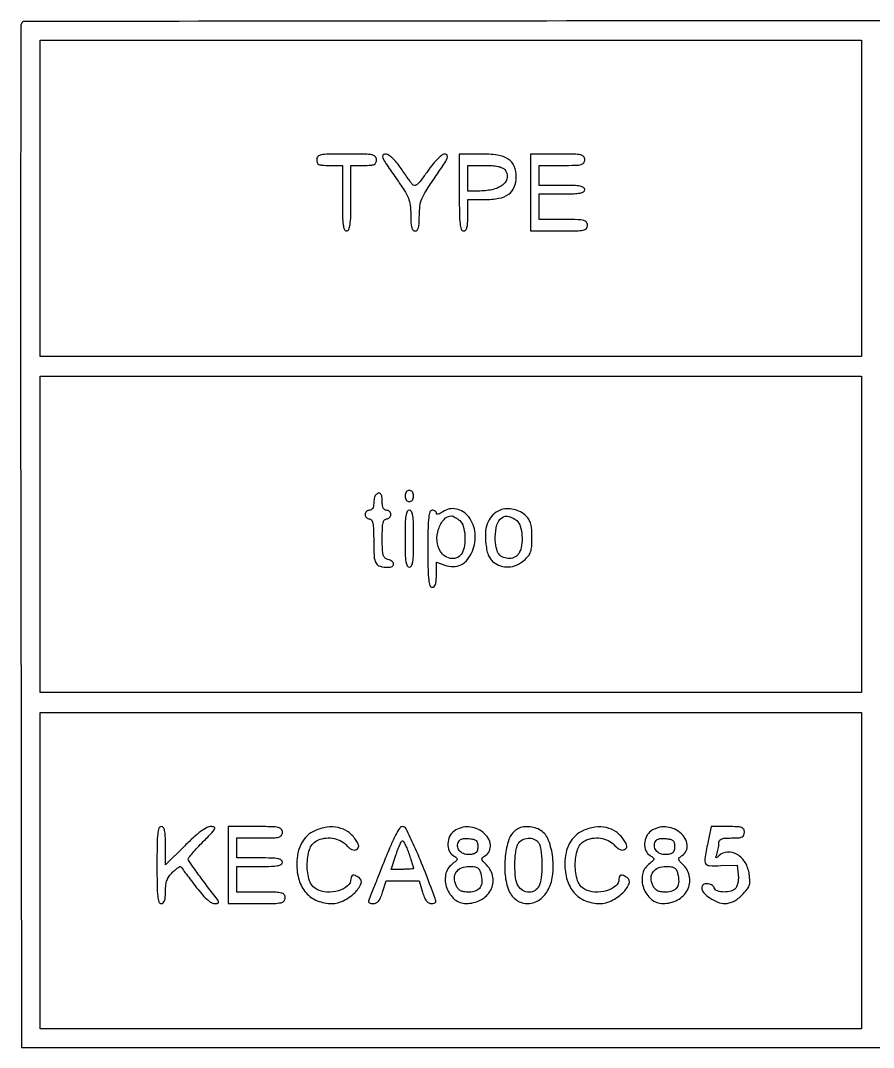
# Model space of a CAD drawing. Header units: millimetres. Extents: x 9982696 to 10277415, y 3207660 to 3335318.
# Drawn here: x 10019533.56 to 10019571.51, y 3333606.52 to 3333652.25 of the extents above; entities that cross this region are included whole.
import ezdxf

# ---------------------------------------------------------------- set-up
doc = ezdxf.new("R2010")
doc.units = ezdxf.units.MM
doc.header["$LTSCALE"] = 2

msp = doc.modelspace()

# ---------------------------------------------------------------- linework, layer by layer
for points in [[(10019533.596, 3333652.113, 0.090753), (10019533.571, 3333651.979, 0.000019), (10019533.563, 3333645.328, 0.000412), (10019533.56, 3333637.96, 0.00025), (10019533.568, 3333629.239), (10019533.6, 3333606.524), (10019671.731, 3333606.524), (10019809.862, 3333606.524), (10019809.862, 3333629.366), (10019809.862, 3333652.208), (10019671.759, 3333652.24, 0.000044), (10019599.834, 3333652.25, 0.000244), (10019561.289, 3333652.233, 0.000006), (10019533.733, 3333652.208, 0.311129)], [(10019546.735, 3333646.053, 0.102588), (10019546.762, 3333645.922, 0.188085), (10019546.838, 3333645.845, 0.090841), (10019546.991, 3333645.808, 0.013964), (10019547.306, 3333645.799), (10019547.877, 3333645.799), (10019547.877, 3333644.34, 0.004301), (10019547.883, 3333643.551, 0.028132), (10019547.913, 3333643.156, 0.065619), (10019547.968, 3333642.947, 0.303591), (10019548.067, 3333642.881, 0.303591), (10019548.166, 3333642.947, 0.065619), (10019548.221, 3333643.156, 0.028132), (10019548.251, 3333643.551, 0.004301), (10019548.257, 3333644.34), (10019548.257, 3333645.799), (10019548.828, 3333645.799, 0.013964), (10019549.143, 3333645.808, 0.090841), (10019549.296, 3333645.845, 0.188085), (10019549.372, 3333645.922, 0.102588), (10019549.399, 3333646.053, 0.193568), (10019549.344, 3333646.192, 0.15568), (10019549.201, 3333646.269, 0.043488), (10019548.888, 3333646.301, 0.003595), (10019548.067, 3333646.307, 0.003595), (10019547.246, 3333646.301, 0.043488), (10019546.933, 3333646.269, 0.15568), (10019546.79, 3333646.192, 0.193568)], [(10019550.216, 3333645.304, -0.008372), (10019550.631, 3333644.694, -0.047324), (10019550.814, 3333644.346, -0.068613), (10019550.897, 3333644.029, -0.029314), (10019550.922, 3333643.591, 0.011795), (10019550.931, 3333643.235, 0.05371), (10019550.962, 3333643.031, 0.117384), (10019551.022, 3333642.921, 0.213556), (10019551.113, 3333642.881, 0.209701), (10019551.203, 3333642.92, 0.119055), (10019551.262, 3333643.027, 0.055156), (10019551.294, 3333643.226, 0.012396), (10019551.303, 3333643.569, -0.031911), (10019551.33, 3333643.991, -0.065956), (10019551.415, 3333644.31, -0.044709), (10019551.601, 3333644.667, -0.008361), (10019552.009, 3333645.282, 0.004661), (10019552.398, 3333645.857, 0.04231), (10019552.543, 3333646.122, 0.195797), (10019552.546, 3333646.248, 0.312849), (10019552.462, 3333646.307, 0.152213), (10019552.319, 3333646.263, 0.041558), (10019552.135, 3333646.111, 0.032197), (10019551.917, 3333645.871, 0.015001), (10019551.666, 3333645.535, -0.008142), (10019551.375, 3333645.134, -0.052844), (10019551.205, 3333644.952, -0.164751), (10019551.088, 3333644.904, -0.258724), (10019550.992, 3333644.949, -0.001591), (10019550.916, 3333645.056, -0.000294), (10019550.777, 3333645.253, -0.000315), (10019550.616, 3333645.483, -0.000287), (10019550.449, 3333645.721, 0.021452), (10019550.256, 3333645.973, 0.039962), (10019550.076, 3333646.156, 0.051199), (10019549.914, 3333646.271, 0.128261), (10019549.774, 3333646.307, 0.276412), (10019549.681, 3333646.251, 0.230676), (10019549.676, 3333646.134, 0.045435), (10019549.816, 3333645.882, 0.004378)], [(10019553.08, 3333644.594, 0.003511), (10019553.086, 3333643.657, 0.024158), (10019553.115, 3333643.198, 0.054088), (10019553.169, 3333642.953, 0.32143), (10019553.27, 3333642.881, 0.211442), (10019553.361, 3333642.921, 0.118311), (10019553.42, 3333643.029, 0.054498), (10019553.452, 3333643.23, 0.01212), (10019553.46, 3333643.579), (10019553.46, 3333644.277), (10019554.205, 3333644.277, 0.045338), (10019554.846, 3333644.335, 0.110897), (10019555.28, 3333644.519, 0.141961), (10019555.529, 3333644.837, 0.096223), (10019555.618, 3333645.292, 0.097259), (10019555.524, 3333645.767, 0.155876), (10019555.261, 3333646.081, 0.108061), (10019554.783, 3333646.255, 0.033482), (10019554.014, 3333646.307), (10019553.08, 3333646.307)], [(10019556.252, 3333644.594), (10019556.252, 3333642.881), (10019557.521, 3333642.881, 0.003852), (10019558.299, 3333642.887, 0.045528), (10019558.6, 3333642.919, 0.160003), (10019558.736, 3333642.996, 0.186821), (10019558.79, 3333643.134, 0.165398), (10019558.743, 3333643.272, 0.1727), (10019558.624, 3333643.349, 0.052938), (10019558.363, 3333643.382, 0.004884), (10019557.711, 3333643.388), (10019556.633, 3333643.388), (10019556.633, 3333643.959), (10019556.633, 3333644.53), (10019557.648, 3333644.53, 0.006994), (10019558.18, 3333644.538, 0.039364), (10019558.462, 3333644.568, 0.093584), (10019558.611, 3333644.626, 0.258593), (10019558.663, 3333644.721, 0.258593), (10019558.611, 3333644.816, 0.093584), (10019558.462, 3333644.873, 0.039364), (10019558.18, 3333644.904, 0.006994), (10019557.648, 3333644.911), (10019556.633, 3333644.911), (10019556.633, 3333645.355), (10019556.633, 3333645.799), (10019557.648, 3333645.799, 0.005351), (10019558.257, 3333645.806, 0.055952), (10019558.505, 3333645.839, 0.176663), (10019558.619, 3333645.916, 0.157888), (10019558.663, 3333646.053, 0.179874), (10019558.612, 3333646.191, 0.16431), (10019558.481, 3333646.269, 0.047763), (10019558.194, 3333646.301, 0.004147), (10019557.458, 3333646.307), (10019556.252, 3333646.307)], [(10019555.105, 3333645.615, -0.197025), (10019555.211, 3333645.278, -0.195514), (10019555.05, 3333644.962, -0.117555), (10019554.614, 3333644.736, -0.060457), (10019554, 3333644.659), (10019553.46, 3333644.657), (10019553.46, 3333645.228), (10019553.46, 3333645.799), (10019554.206, 3333645.799, -0.016354), (10019554.544, 3333645.788, -0.034212), (10019554.804, 3333645.753, -0.044785), (10019554.993, 3333645.696, -0.124855)], [(10019549.357, 3333631.121, 0.11238), (10019549.324, 3333631.069, 0.029781), (10019549.297, 3333630.975, 0.028659), (10019549.279, 3333630.86, 0.026022), (10019549.273, 3333630.741, -0.053767), (10019549.26, 3333630.62, -0.089356), (10019549.22, 3333630.526, -0.114165), (10019549.159, 3333630.466, -0.137041), (10019549.082, 3333630.444, 0.099038), (10019549.01, 3333630.43, 0.097945), (10019548.948, 3333630.389, 0.097945), (10019548.906, 3333630.327, 0.099038), (10019548.892, 3333630.254, 0.099038), (10019548.906, 3333630.181, 0.097945), (10019548.948, 3333630.12, 0.097945), (10019549.01, 3333630.078, 0.099038), (10019549.082, 3333630.064, -0.256863), (10019549.177, 3333630.012, -0.094602), (10019549.235, 3333629.865, -0.039845), (10019549.265, 3333629.586, -0.007127), (10019549.273, 3333629.062, 0.013491), (10019549.291, 3333628.382, 0.114246), (10019549.375, 3333628.091, 0.207374), (10019549.558, 3333627.95, 0.061056), (10019549.917, 3333627.906, 0.109031), (10019550.091, 3333627.945, 0.300198), (10019550.154, 3333628.047, 0.238528), (10019550.089, 3333628.167, 0.08728), (10019549.907, 3333628.25, -0.128086), (10019549.773, 3333628.325, -0.13626), (10019549.697, 3333628.455, -0.057967), (10019549.661, 3333628.692, -0.008035), (10019549.653, 3333629.19, -0.008663), (10019549.661, 3333629.64, -0.045008), (10019549.692, 3333629.886, -0.104552), (10019549.75, 3333630.016, -0.239302), (10019549.844, 3333630.064, 0.099038), (10019549.916, 3333630.078, 0.097945), (10019549.978, 3333630.12, 0.097945), (10019550.019, 3333630.181, 0.099038), (10019550.034, 3333630.254, 0.099038), (10019550.019, 3333630.327, 0.097945), (10019549.978, 3333630.389, 0.097945), (10019549.916, 3333630.43, 0.099038), (10019549.844, 3333630.444, -0.152103), (10019549.761, 3333630.47, -0.12651), (10019549.701, 3333630.54, -0.082504), (10019549.665, 3333630.657, -0.033607), (10019549.653, 3333630.825, 0.038338), (10019549.636, 3333631.055, 0.159359), (10019549.573, 3333631.178, 0.292752), (10019549.478, 3333631.199, 0.108326)], [(10019550.668, 3333631.079, 0.072314), (10019550.683, 3333630.981, 0.08892), (10019550.724, 3333630.899, 0.10214), (10019550.786, 3333630.845, 0.130775), (10019550.859, 3333630.825, 0.130775), (10019550.932, 3333630.845, 0.10214), (10019550.994, 3333630.899, 0.08892), (10019551.035, 3333630.981, 0.072314), (10019551.049, 3333631.079, 0.072314), (10019551.035, 3333631.177, 0.08892), (10019550.994, 3333631.259, 0.10214), (10019550.932, 3333631.313, 0.130775), (10019550.859, 3333631.333, 0.130775), (10019550.786, 3333631.313, 0.10214), (10019550.724, 3333631.259, 0.08892), (10019550.683, 3333631.177, 0.072314)], [(10019550.668, 3333629.175, 0.005163), (10019550.675, 3333628.497, 0.032071), (10019550.705, 3333628.15, 0.076301), (10019550.762, 3333627.967, 0.286822), (10019550.859, 3333627.906, 0.286822), (10019550.956, 3333627.967, 0.076301), (10019551.013, 3333628.15, 0.032071), (10019551.042, 3333628.497, 0.005163), (10019551.049, 3333629.175, 0.005163), (10019551.042, 3333629.854, 0.032071), (10019551.013, 3333630.201, 0.076301), (10019550.956, 3333630.384, 0.286822), (10019550.859, 3333630.444, 0.286822), (10019550.762, 3333630.384, 0.076301), (10019550.705, 3333630.201, 0.032071), (10019550.675, 3333629.854, 0.005163)], [(10019552.35, 3333630.378, -0.02964), (10019552.24, 3333630.31, -0.066037), (10019552.148, 3333630.275, -0.136237), (10019552.089, 3333630.277, -0.326537), (10019552.064, 3333630.31, 0.140632), (10019552.05, 3333630.362, 0.099884), (10019552.008, 3333630.405, 0.085029), (10019551.947, 3333630.434, 0.068712), (10019551.874, 3333630.444, 0.32143), (10019551.773, 3333630.372, 0.054088), (10019551.719, 3333630.127, 0.024158), (10019551.69, 3333629.668, 0.003511), (10019551.684, 3333628.731, 0.003511), (10019551.69, 3333627.795, 0.024158), (10019551.719, 3333627.335, 0.054088), (10019551.773, 3333627.09, 0.32143), (10019551.874, 3333627.018, 0.18657), (10019551.962, 3333627.052, 0.127015), (10019552.022, 3333627.143, 0.064794), (10019552.055, 3333627.309, 0.017209), (10019552.064, 3333627.578), (10019552.064, 3333628.138), (10019552.436, 3333627.998, 0.094448), (10019552.81, 3333627.933, 0.114351), (10019553.155, 3333628.018, 0.105502), (10019553.447, 3333628.255, 0.070966), (10019553.667, 3333628.625, 0.124968), (10019553.785, 3333629.42, 0.136596), (10019553.502, 3333630.144, 0.178639), (10019552.951, 3333630.499, 0.211772)], [(10019554.895, 3333630.446, 0.094548), (10019554.58, 3333630.24, 0.094864), (10019554.364, 3333629.932, 0.08098), (10019554.254, 3333629.524, 0.049199), (10019554.253, 3333629.023, 0.021971), (10019554.298, 3333628.703, 0.047481), (10019554.366, 3333628.464, 0.060553), (10019554.464, 3333628.281, 0.068802), (10019554.6, 3333628.137, 0.091399), (10019554.915, 3333627.965, 0.093272), (10019555.268, 3333627.919, 0.08906), (10019555.628, 3333628.004, 0.074921), (10019555.959, 3333628.213, 0.041033), (10019556.151, 3333628.407, 0.089736), (10019556.254, 3333628.588, 0.06829), (10019556.302, 3333628.824, 0.016418), (10019556.316, 3333629.224, 0.017624), (10019556.303, 3333629.582, 0.047369), (10019556.261, 3333629.832, 0.064891), (10019556.184, 3333630.021, 0.068926), (10019556.062, 3333630.179, 0.070119), (10019555.803, 3333630.37, 0.068001), (10019555.499, 3333630.485, 0.07018), (10019555.185, 3333630.512, 0.084194)], [(10019553.101, 3333629.981, -0.139722), (10019553.258, 3333629.73, -0.052676), (10019553.33, 3333629.319, -0.051775), (10019553.315, 3333628.88, -0.088711), (10019553.202, 3333628.533, -0.151355), (10019553.013, 3333628.346, -0.139822), (10019552.746, 3333628.292, -0.123645), (10019552.464, 3333628.386, -0.105774), (10019552.241, 3333628.607, -0.131085), (10019552.09, 3333629.064, -0.091864), (10019552.158, 3333629.605, -0.10358), (10019552.401, 3333630.035, -0.215808), (10019552.745, 3333630.191, -0.1062), (10019552.808, 3333630.177, -0.027313), (10019552.901, 3333630.129, -0.026551), (10019553.003, 3333630.061, -0.024241)], [(10019555.639, 3333629.981, -0.139722), (10019555.796, 3333629.73, -0.052676), (10019555.868, 3333629.319, -0.051775), (10019555.853, 3333628.88, -0.088711), (10019555.74, 3333628.533, -0.148089), (10019555.571, 3333628.364, -0.113442), (10019555.318, 3333628.295, -0.107773), (10019555.05, 3333628.343, -0.12267), (10019554.84, 3333628.497, -0.090347), (10019554.774, 3333628.615, -0.030278), (10019554.721, 3333628.806, -0.028985), (10019554.686, 3333629.029, -0.029324), (10019554.678, 3333629.254, -0.062755), (10019554.758, 3333629.792, -0.164079), (10019554.975, 3333630.111, -0.23011), (10019555.285, 3333630.172, -0.120176)], [(10019539.628, 3333614.645, 0.003511), (10019539.635, 3333613.709, 0.024158), (10019539.663, 3333613.25, 0.054088), (10019539.718, 3333613.004, 0.32143), (10019539.819, 3333612.932, 0.184474), (10019539.906, 3333612.966, 0.127512), (10019539.966, 3333613.055, 0.065758), (10019539.999, 3333613.218, 0.017786), (10019540.009, 3333613.481, -0.028494), (10019540.025, 3333613.764, -0.061104), (10019540.076, 3333613.977, -0.068862), (10019540.172, 3333614.154, -0.045916), (10019540.326, 3333614.328, -0.014574), (10019540.45, 3333614.438, -0.024419), (10019540.562, 3333614.522, -0.021751), (10019540.652, 3333614.578, -0.370898), (10019540.684, 3333614.572, -0.003), (10019540.715, 3333614.532, -0.000047), (10019540.89, 3333614.301, -0.000125), (10019541.093, 3333614.033, -0.000083), (10019541.326, 3333613.725, 0.01418), (10019541.604, 3333613.379, 0.030605), (10019541.841, 3333613.133, 0.039187), (10019542.04, 3333612.977, 0.147731), (10019542.189, 3333612.932, 0.031181), (10019542.309, 3333612.94, 0.181739), (10019542.363, 3333612.969, 0.283329), (10019542.372, 3333613.017, 0.068495), (10019542.33, 3333613.091, -0.001466), (10019541.688, 3333613.939, -0.00606), (10019541.308, 3333614.457, -0.004536), (10019541.055, 3333614.818, -0.151819), (10019541.024, 3333614.917, -0.173191), (10019541.047, 3333614.98, -0.005854), (10019541.218, 3333615.185, -0.01043), (10019541.432, 3333615.424, -0.007014), (10019541.686, 3333615.688, 0.004215), (10019542.085, 3333616.099, 0.069736), (10019542.196, 3333616.254, 0.422807), (10019542.172, 3333616.328, 0.114128), (10019542.038, 3333616.359, 0.123003), (10019541.851, 3333616.312, 0.035193), (10019541.595, 3333616.151, 0.026669), (10019541.274, 3333615.89, 0.011159), (10019540.869, 3333615.505), (10019540.009, 3333614.652), (10019540.009, 3333615.505, 0.008965), (10019540.001, 3333615.944, 0.045946), (10019539.97, 3333616.185, 0.106169), (10019539.911, 3333616.312, 0.236305), (10019539.819, 3333616.359, 0.32143), (10019539.718, 3333616.286, 0.054088), (10019539.663, 3333616.041, 0.024158), (10019539.635, 3333615.582, 0.003511)], [(10019542.801, 3333614.645), (10019542.801, 3333612.932), (10019544.07, 3333612.932, 0.003852), (10019544.848, 3333612.938, 0.045528), (10019545.148, 3333612.97, 0.160003), (10019545.285, 3333613.048, 0.186821), (10019545.339, 3333613.186, 0.165398), (10019545.292, 3333613.323, 0.1727), (10019545.172, 3333613.401, 0.052938), (10019544.912, 3333613.434, 0.004884), (10019544.26, 3333613.44), (10019543.181, 3333613.44), (10019543.181, 3333614.011), (10019543.181, 3333614.582), (10019544.197, 3333614.582, 0.006994), (10019544.728, 3333614.589, 0.039364), (10019545.011, 3333614.62, 0.093584), (10019545.159, 3333614.678, 0.258593), (10019545.212, 3333614.772, 0.258593), (10019545.159, 3333614.867, 0.093584), (10019545.011, 3333614.925, 0.039364), (10019544.728, 3333614.955, 0.006994), (10019544.197, 3333614.963), (10019543.181, 3333614.963), (10019543.181, 3333615.407), (10019543.181, 3333615.851), (10019544.197, 3333615.851, 0.005351), (10019544.806, 3333615.858, 0.055952), (10019545.053, 3333615.891, 0.176663), (10019545.167, 3333615.968, 0.157888), (10019545.212, 3333616.105, 0.179874), (10019545.16, 3333616.243, 0.16431), (10019545.029, 3333616.32, 0.047763), (10019544.742, 3333616.352, 0.004147), (10019544.006, 3333616.359), (10019542.801, 3333616.359)], [(10019546.648, 3333616.173, 0.088841), (10019546.316, 3333615.952, 0.076309), (10019546.061, 3333615.619, 0.069652), (10019545.901, 3333615.196, 0.055885), (10019545.846, 3333614.711, 0.072168), (10019545.953, 3333613.975, 0.108593), (10019546.265, 3333613.409, 0.117767), (10019546.764, 3333613.057, 0.095549), (10019547.409, 3333612.932, 0.117503), (10019547.922, 3333613.055, 0.073808), (10019548.428, 3333613.412, 0.102186), (10019548.705, 3333613.814, 0.366981), (10019548.619, 3333614.089, 0.035146), (10019548.456, 3333614.177, 0.146806), (10019548.346, 3333614.192, 0.25288), (10019548.281, 3333614.142, 0.105709), (10019548.257, 3333614.031, -0.223201), (10019548.112, 3333613.722, -0.100023), (10019547.709, 3333613.505, -0.08585), (10019547.191, 3333613.442, -0.111068), (10019546.731, 3333613.569, -0.198029), (10019546.417, 3333613.95, -0.074633), (10019546.313, 3333614.646, -0.074618), (10019546.418, 3333615.342, -0.197744), (10019546.732, 3333615.723, -0.082058), (10019547.069, 3333615.837, -0.075133), (10019547.436, 3333615.842, -0.077148), (10019547.779, 3333615.74, -0.095119), (10019548.048, 3333615.542, 0.031653), (10019548.185, 3333615.412, 0.07121), (10019548.306, 3333615.337, 0.102505), (10019548.413, 3333615.315, 0.140269), (10019548.508, 3333615.341, 0.094286), (10019548.585, 3333615.412, 0.18781), (10019548.607, 3333615.491, 0.101857), (10019548.573, 3333615.6, 0.018156), (10019548.463, 3333615.782, 0.096554), (10019548.13, 3333616.124, 0.09878), (10019547.696, 3333616.311, 0.08997), (10019547.19, 3333616.328, 0.065902)], [(10019549.717, 3333614.755, 0.000065), (10019549.47, 3333614.133, 0.000097), (10019549.256, 3333613.591, 0.000037), (10019549.072, 3333613.124, 0.002331), (10019549.04, 3333613.042, 0.24826), (10019549.045, 3333613.001, 0.12432), (10019549.086, 3333612.965, 0.076396), (10019549.161, 3333612.94, 0.041158), (10019549.257, 3333612.932, 0.111875), (10019549.387, 3333612.962, 0.111482), (10019549.492, 3333613.045, 0.073288), (10019549.582, 3333613.196, 0.024337), (10019549.668, 3333613.44), (10019549.82, 3333613.947), (10019550.557, 3333613.947), (10019551.293, 3333613.947), (10019551.445, 3333613.44, 0.024905), (10019551.529, 3333613.202, 0.069093), (10019551.619, 3333613.049, 0.104439), (10019551.721, 3333612.963, 0.122589), (10019551.844, 3333612.932, 0.050673), (10019551.958, 3333612.944, 0.183807), (10019552.018, 3333612.982, 0.193765), (10019552.036, 3333613.049, 0.056936), (10019552.01, 3333613.154, 0.006093), (10019551.507, 3333614.475, 0.012756), (10019551.076, 3333615.488, 0.007812), (10019550.71, 3333616.259, 0.285898), (10019550.551, 3333616.358, 0.256656), (10019550.431, 3333616.292, 0.02109), (10019550.246, 3333615.971, 0.019273), (10019550.016, 3333615.483, 0.006463)], [(10019552.854, 3333616.161, 0.127533), (10019552.652, 3333615.924, 0.104255), (10019552.571, 3333615.6, 0.109577), (10019552.629, 3333615.284, 0.154424), (10019552.814, 3333615.068, -0.02711), (10019552.955, 3333614.969, -0.272729), (10019552.98, 3333614.904, -0.176411), (10019552.939, 3333614.833, -0.011237), (10019552.75, 3333614.677, 0.183104), (10019552.474, 3333614.218, 0.133007), (10019552.525, 3333613.618, 0.131145), (10019552.873, 3333613.119, 0.17685), (10019553.385, 3333612.932, 0.123118), (10019554.032, 3333613.094, 0.147108), (10019554.477, 3333613.535, 0.164681), (10019554.575, 3333614.109, 0.15858), (10019554.307, 3333614.635, -0.011657), (10019554.129, 3333614.822, -0.149954), (10019554.088, 3333614.908, -0.256628), (10019554.115, 3333614.979, -0.037797), (10019554.244, 3333615.074, 0.146919), (10019554.421, 3333615.275, 0.13314), (10019554.466, 3333615.549, 0.113503), (10019554.367, 3333615.843, 0.088178), (10019554.141, 3333616.096, 0.072189), (10019553.83, 3333616.275, 0.082044), (10019553.494, 3333616.348, 0.084253), (10019553.16, 3333616.308, 0.081584)], [(10019555.584, 3333616.2, 0.1539), (10019555.286, 3333615.779, 0.05069), (10019555.127, 3333615.029, 0.049571), (10019555.12, 3333614.199, 0.076546), (10019555.292, 3333613.504, 0.144164), (10019555.636, 3333613.08, 0.161125), (10019556.139, 3333612.934, 0.148964), (10019556.66, 3333613.114, 0.12009), (10019557.045, 3333613.568, 0.091591), (10019557.246, 3333614.262, 0.061646), (10019557.226, 3333615.09, 0.065027), (10019557.018, 3333615.823, 0.169742), (10019556.652, 3333616.221, 0.067083), (10019556.382, 3333616.322, 0.060978), (10019556.086, 3333616.352, 0.063966), (10019555.806, 3333616.311, 0.093726)], [(10019558.576, 3333616.173, 0.088841), (10019558.245, 3333615.952, 0.076309), (10019557.99, 3333615.619, 0.069652), (10019557.829, 3333615.196, 0.055885), (10019557.775, 3333614.711, 0.072168), (10019557.882, 3333613.975, 0.108593), (10019558.194, 3333613.409, 0.117767), (10019558.693, 3333613.057, 0.095549), (10019559.338, 3333612.932, 0.117503), (10019559.851, 3333613.055, 0.073808), (10019560.357, 3333613.412, 0.102186), (10019560.634, 3333613.814, 0.366981), (10019560.548, 3333614.089, 0.035146), (10019560.384, 3333614.177, 0.146806), (10019560.275, 3333614.192, 0.25288), (10019560.21, 3333614.142, 0.105709), (10019560.186, 3333614.031, -0.223201), (10019560.041, 3333613.722, -0.100023), (10019559.637, 3333613.505, -0.08585), (10019559.119, 3333613.442, -0.111068), (10019558.659, 3333613.569, -0.198029), (10019558.346, 3333613.95, -0.074633), (10019558.242, 3333614.646, -0.074618), (10019558.347, 3333615.342, -0.197744), (10019558.66, 3333615.723, -0.082058), (10019558.998, 3333615.837, -0.075133), (10019559.364, 3333615.842, -0.077148), (10019559.708, 3333615.74, -0.095119), (10019559.976, 3333615.542, 0.031653), (10019560.113, 3333615.412, 0.07121), (10019560.235, 3333615.337, 0.102505), (10019560.342, 3333615.315, 0.140269), (10019560.436, 3333615.341, 0.094286), (10019560.514, 3333615.412, 0.18781), (10019560.536, 3333615.491, 0.101857), (10019560.502, 3333615.6, 0.018156), (10019560.391, 3333615.782, 0.096554), (10019560.059, 3333616.124, 0.09878), (10019559.625, 3333616.311, 0.08997), (10019559.118, 3333616.328, 0.065902)], [(10019561.61, 3333616.161, 0.127533), (10019561.408, 3333615.924, 0.104255), (10019561.327, 3333615.6, 0.109577), (10019561.385, 3333615.284, 0.154424), (10019561.57, 3333615.068, -0.02711), (10019561.711, 3333614.969, -0.272729), (10019561.736, 3333614.904, -0.176411), (10019561.696, 3333614.833, -0.011237), (10019561.506, 3333614.677, 0.183104), (10019561.23, 3333614.218, 0.133007), (10019561.281, 3333613.618, 0.131145), (10019561.629, 3333613.119, 0.17685), (10019562.141, 3333612.932, 0.123118), (10019562.788, 3333613.094, 0.147108), (10019563.233, 3333613.535, 0.164681), (10019563.331, 3333614.109, 0.15858), (10019563.064, 3333614.635, -0.011657), (10019562.885, 3333614.822, -0.149954), (10019562.844, 3333614.908, -0.256628), (10019562.871, 3333614.979, -0.037797), (10019563, 3333615.074, 0.146919), (10019563.177, 3333615.275, 0.13314), (10019563.222, 3333615.549, 0.113503), (10019563.123, 3333615.843, 0.088178), (10019562.897, 3333616.096, 0.072189), (10019562.586, 3333616.275, 0.082044), (10019562.251, 3333616.348, 0.084253), (10019561.917, 3333616.308, 0.081584)], [(10019564.137, 3333615.639, 0.007647), (10019564.004, 3333614.919, 0.173985), (10019564.041, 3333614.715, 0.258634), (10019564.195, 3333614.622, 0.017725), (10019564.723, 3333614.621), (10019565.452, 3333614.645), (10019565.493, 3333614.225, -0.035521), (10019565.497, 3333614.05, -0.033843), (10019565.477, 3333613.874, -0.03571), (10019565.437, 3333613.721, -0.092336), (10019565.382, 3333613.622, -0.15056), (10019565.176, 3333613.487, -0.07236), (10019564.861, 3333613.444, -0.076392), (10019564.565, 3333613.492, -0.226456), (10019564.42, 3333613.63, 0.176614), (10019564.303, 3333613.764, 0.122736), (10019564.108, 3333613.816, 0.148224), (10019563.936, 3333613.767, 0.255029), (10019563.866, 3333613.639, 0.189623), (10019563.953, 3333613.42, 0.056304), (10019564.232, 3333613.18, 0.054864), (10019564.584, 3333612.994, 0.094528), (10019564.908, 3333612.932, 0.065567), (10019565.095, 3333612.957, 0.052253), (10019565.285, 3333613.03, 0.046239), (10019565.477, 3333613.151, 0.032476), (10019565.668, 3333613.319, 0.02533), (10019565.88, 3333613.553, 0.088561), (10019565.978, 3333613.73, 0.089794), (10019566.009, 3333613.929, 0.026479), (10019565.984, 3333614.238, 0.099891), (10019565.805, 3333614.755, 0.123938), (10019565.449, 3333615.117, 0.152435), (10019565.021, 3333615.223, 0.173948), (10019564.634, 3333615.058, -0.011408), (10019564.541, 3333614.975, -0.363839), (10019564.512, 3333614.975, -0.303492), (10019564.503, 3333615.005, -0.009588), (10019564.545, 3333615.132, 0.026285), (10019564.577, 3333615.238, 0.015902), (10019564.603, 3333615.367, 0.015913), (10019564.622, 3333615.498, 0.026819), (10019564.627, 3333615.608, -0.113128), (10019564.656, 3333615.732, -0.18126), (10019564.734, 3333615.806, -0.086675), (10019564.889, 3333615.842, -0.014278), (10019565.199, 3333615.851, 0.013964), (10019565.513, 3333615.86, 0.090841), (10019565.666, 3333615.897, 0.188085), (10019565.742, 3333615.973, 0.102588), (10019565.77, 3333616.105, 0.124264), (10019565.736, 3333616.239, 0.189076), (10019565.645, 3333616.316, 0.073542), (10019565.455, 3333616.351, 0.00879), (10019565.026, 3333616.359), (10019564.282, 3333616.359)], [(10019553.904, 3333615.47, -0.051699), (10019553.888, 3333615.312, -0.135545), (10019553.836, 3333615.211, -0.131148), (10019553.739, 3333615.149, -0.047022), (10019553.576, 3333615.115, -0.096575), (10019553.319, 3333615.135, -0.12745), (10019553.116, 3333615.252, -0.147332), (10019553.013, 3333615.438, -0.144911), (10019553.03, 3333615.651, -0.106986), (10019553.092, 3333615.745, -0.107333), (10019553.186, 3333615.805, -0.078691), (10019553.322, 3333615.832, -0.033328), (10019553.508, 3333615.826, -0.030991), (10019553.717, 3333615.793, -0.128392), (10019553.829, 3333615.735, -0.157226), (10019553.886, 3333615.636, -0.053876)], [(10019556.628, 3333615.606, -0.071628), (10019556.679, 3333615.466, -0.01735), (10019556.721, 3333615.222, -0.017446), (10019556.75, 3333614.937, -0.016553), (10019556.76, 3333614.645, -0.026425), (10019556.73, 3333614.084, -0.082479), (10019556.629, 3333613.721, -0.138948), (10019556.453, 3333613.516, -0.146969), (10019556.2, 3333613.44, -0.123242), (10019555.904, 3333613.514, -0.148236), (10019555.702, 3333613.716, -0.093541), (10019555.588, 3333614.078, -0.02965), (10019555.554, 3333614.645, -0.017277), (10019555.566, 3333614.983, -0.026022), (10019555.601, 3333615.275, -0.029405), (10019555.656, 3333615.506, -0.100834), (10019555.728, 3333615.641, -0.122666), (10019555.938, 3333615.795, -0.107761), (10019556.207, 3333615.843, -0.113429), (10019556.46, 3333615.774, -0.148088)], [(10019562.661, 3333615.47, -0.051699), (10019562.644, 3333615.312, -0.135545), (10019562.592, 3333615.211, -0.131148), (10019562.495, 3333615.149, -0.047022), (10019562.332, 3333615.115, -0.096575), (10019562.075, 3333615.135, -0.12745), (10019561.872, 3333615.252, -0.147332), (10019561.769, 3333615.438, -0.144911), (10019561.786, 3333615.651, -0.106986), (10019561.848, 3333615.745, -0.107333), (10019561.942, 3333615.805, -0.078691), (10019562.078, 3333615.832, -0.033328), (10019562.264, 3333615.826, -0.030991), (10019562.473, 3333615.793, -0.128392), (10019562.585, 3333615.735, -0.157226), (10019562.643, 3333615.636, -0.053876)], [(10019550.847, 3333615.13, -0.00196), (10019550.924, 3333614.9, -0.002985), (10019550.99, 3333614.699, -0.001088), (10019551.045, 3333614.526, -0.076213), (10019551.049, 3333614.496, -0.382953), (10019551.034, 3333614.48, -0.006431), (10019550.903, 3333614.467, -0.012821), (10019550.743, 3333614.458, -0.007723), (10019550.553, 3333614.455), (10019550.057, 3333614.455), (10019550.26, 3333615.09, -0.012149), (10019550.345, 3333615.333, -0.01884), (10019550.43, 3333615.538, -0.013661), (10019550.509, 3333615.697, -0.277485), (10019550.554, 3333615.724, -0.269453), (10019550.599, 3333615.698, -0.01487), (10019550.677, 3333615.55, -0.019711), (10019550.763, 3333615.358, -0.012821)], [(10019554.04, 3333614.274, -0.060499), (10019554.086, 3333613.91, -0.143095), (10019554.011, 3333613.65, -0.165296), (10019553.818, 3333613.494, -0.088031), (10019553.512, 3333613.44, -0.03355), (10019553.29, 3333613.455, -0.087215), (10019553.138, 3333613.503, -0.104058), (10019553.027, 3333613.595, -0.061679), (10019552.937, 3333613.741, -0.103151), (10019552.864, 3333614.065, -0.158122), (10019552.947, 3333614.338, -0.150444), (10019553.18, 3333614.519, -0.090894), (10019553.526, 3333614.582, -0.028662), (10019553.756, 3333614.569, -0.106615), (10019553.893, 3333614.522, -0.136869), (10019553.98, 3333614.431, -0.060405)], [(10019562.796, 3333614.274, -0.060499), (10019562.842, 3333613.91, -0.143095), (10019562.767, 3333613.65, -0.165296), (10019562.574, 3333613.494, -0.088031), (10019562.269, 3333613.44, -0.03355), (10019562.046, 3333613.455, -0.087215), (10019561.894, 3333613.503, -0.104058), (10019561.783, 3333613.595, -0.061679), (10019561.693, 3333613.741, -0.103151), (10019561.62, 3333614.065, -0.158122), (10019561.703, 3333614.338, -0.150444), (10019561.936, 3333614.519, -0.090894), (10019562.282, 3333614.582, -0.028662), (10019562.512, 3333614.569, -0.106615), (10019562.649, 3333614.522, -0.136869), (10019562.736, 3333614.431, -0.060405)]]:
    msp.add_lwpolyline(points, format="xyb", close=True)
for points in [[(10019570.972, 3333644.34), (10019570.972, 3333637.297), (10019552.699, 3333637.297), (10019534.425, 3333637.297), (10019534.425, 3333644.34), (10019534.425, 3333651.383), (10019552.699, 3333651.383), (10019570.972, 3333651.383)], [(10019570.972, 3333629.366), (10019570.972, 3333622.323), (10019552.699, 3333622.323), (10019534.425, 3333622.323), (10019534.425, 3333629.366), (10019534.425, 3333636.409), (10019552.699, 3333636.409), (10019570.972, 3333636.409)], [(10019570.972, 3333614.392), (10019570.972, 3333607.349), (10019552.699, 3333607.349), (10019534.425, 3333607.349), (10019534.425, 3333614.392), (10019534.425, 3333621.435), (10019552.699, 3333621.435), (10019570.972, 3333621.435)]]:
    msp.add_lwpolyline(points, close=True)

doc.saveas('drawing.dxf')
